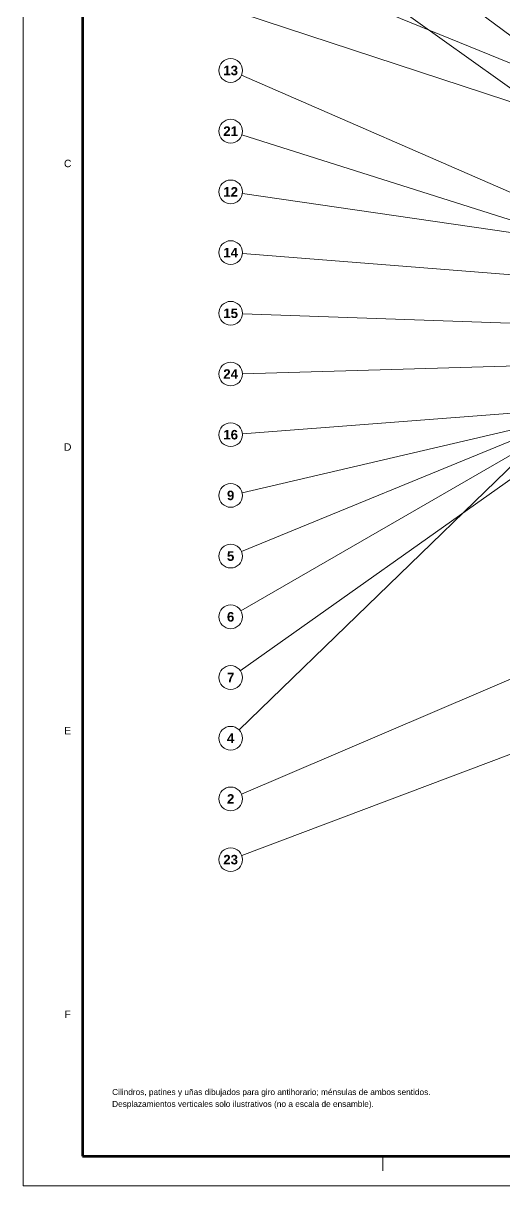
# Model space of a CAD drawing. Header units: millimetres. Extents: x 0 to 841, y 0 to 594.
# Drawn here: x 0 to 162.2, y 0 to 392.1 of the extents above; entities that cross this region are included whole.
import ezdxf
from ezdxf.enums import TextEntityAlignment as Align

# ---------------------------------------------------------------- set-up
doc = ezdxf.new("R2010")
doc.units = ezdxf.units.MM
for name, color, linetype, lineweight in [('COTA', 7, 'CONTINUOUS', 18), ('FINA', 7, 'CONTINUOUS', 18), ('MARCO', 7, 'CONTINUOUS', 70), ('TXT', 7, 'CONTINUOUS', 25)]:
    doc.layers.add(name, color=color, linetype=linetype, lineweight=lineweight)
doc.styles.add('STD', font='LiberationSans-Regular.ttf')
doc.styles.add('STDB', font='LiberationSans-Bold.ttf')

msp = doc.modelspace()

# ---------------------------------------------------------------- linework, layer by layer
at = {"layer": 'COTA'}
for p, q in [((262.25, 315.27), (73.21, 455.71)), ((243.5, 313.8), (73.26, 435.3)), ((324.51, 313.25), (73.7, 415.63)), ((326.01, 312.45), (73.8, 395.42)), ((243.5, 300.68), (73.67, 374.59)), ((243.5, 300.68), (73.81, 354.5)), ((327.69, 297.92), (73.96, 334.66)), ((337.85, 293.61), (73.99, 314.45)), ((355.28, 284.25), (74, 294.15)), ((323.61, 280.89), (74, 273.92)), ((370.31, 276.19), (73.99, 253.64)), ((215.92, 266.82), (73.9, 233.76)), ((183.92, 257.7), (73.46, 193.91)), ((182.41, 258.51), (73.7, 213.9)), ((183.92, 252.04), (73.27, 173.74)), ((166.73, 244.64), (72.87, 153.74)), ((323.61, 239.16), (73.68, 132.05)), ((323.61, 205.6), (73.74, 111.41))]:
    msp.add_line(p, q, dxfattribs=at)
at = {"layer": 'FINA'}
msp.add_line((121.38, 10), (121.38, 5), dxfattribs=at)
msp.add_lwpolyline([(0, 0), (841, 0), (841, 594), (0, 594)], close=True, dxfattribs=at)
for centre in [(70, 376.19), (70, 355.71), (70, 335.24), (70, 314.76), (70, 294.29), (70, 273.81), (70, 253.33), (70, 232.86), (70, 212.38), (70, 191.9), (70, 171.43), (70, 150.95), (70, 130.48), (70, 110)]:
    msp.add_circle(centre, 4, dxfattribs=at)
at = {"layer": 'MARCO'}
msp.add_lwpolyline([(20, 10), (831, 10), (831, 584), (20, 584)], close=True, dxfattribs=at)

# ---------------------------------------------------------------- texts
at = {"layer": 'TXT'}
for s, height, style, p in [('13', 3.2, 'STDB', (70, 376.19)), ('21', 3.2, 'STDB', (70, 355.71)), ('C', 2.5, 'STD', (15, 344.83)), ('12', 3.2, 'STDB', (70, 335.24)), ('14', 3.2, 'STDB', (70, 314.76)), ('15', 3.2, 'STDB', (70, 294.29)), ('24', 3.2, 'STDB', (70, 273.81)), ('16', 3.2, 'STDB', (70, 253.33)), ('D', 2.5, 'STD', (15, 249.17)), ('9', 3.2, 'STDB', (70, 232.86)), ('5', 3.2, 'STDB', (70, 212.38)), ('6', 3.2, 'STDB', (70, 191.9)), ('7', 3.2, 'STDB', (70, 171.43)), ('E', 2.5, 'STD', (15, 153.5)), ('4', 3.2, 'STDB', (70, 150.95)), ('2', 3.2, 'STDB', (70, 130.48)), ('23', 3.2, 'STDB', (70, 110)), ('F', 2.5, 'STD', (15, 57.83))]:
    msp.add_text(s, height=height, dxfattribs=dict(at, style=style)).set_placement(p, align=Align.MIDDLE_CENTER)
at = {"layer": 'TXT', "style": 'STD'}
for s, p in [('Cilindros, patines y uñas dibujados para giro antihorario; ménsulas de ambos sentidos.', (30, 30)), ('Desplazamientos verticales solo ilustrativos (no a escala de ensamble).', (30, 26))]:
    msp.add_text(s, height=2, dxfattribs=at).set_placement(p, align=Align.BOTTOM_LEFT)

doc.saveas('drawing.dxf')
